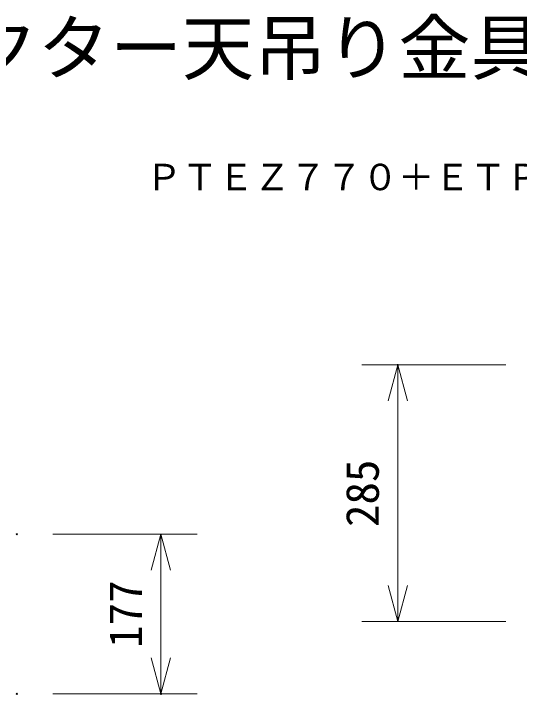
# Model space of a CAD drawing. Units: millimetres, scale not verified. Extents: x -63 to 62, y -57 to 57.
# Drawn here: x -8.84 to 19.22, y 18.93 to 56.73 of the extents above; entities that cross this region are included whole.
import ezdxf
from ezdxf.enums import TextEntityAlignment as Align

# ---------------------------------------------------------------- set-up
doc = ezdxf.new("R2010")
doc.units = ezdxf.units.MM
doc.header["$LTSCALE"] = 0.125
doc.header["$PDMODE"] = 32
doc.header["$PDSIZE"] = 0.0625
doc.layers.add('0-0_0', color=7, linetype='Continuous', lineweight=9)
doc.layers.add('0-5_SUNPO', color=7, linetype='Continuous', lineweight=9)
for name, color, linetype in [('0-1_DEFPOINTS', 7, 'Continuous'), ('0-3_MOJI1', 7, 'Continuous'), ('0-6_TOUROKU', 7, 'Continuous')]:
    doc.layers.add(name, color=color, linetype=linetype)
doc.styles.add('ＭＳ ゴシック', font='')
doc.styles.get('ＭＳ ゴシック').set_extended_font_data('MS Gothic')

# ---------------------------------------------------------------- blocks, each defined once
blk = doc.blocks.new('_OPEN30')
at = {"layer": '0-0_0'}
blk.add_line((0, 0), (-1, 0), dxfattribs=at)
blk.add_lwpolyline([(-1, 0.26795), (0, 0), (-1, -0.26795)], dxfattribs=at)
blk = doc.blocks.new('D8')
at = {"layer": '0-1_DEFPOINTS'}
for p in [(-12.2041, 21.1781), (-12.2041, 12.3185), (-4.2041, 12.3185)]:
    blk.add_point(p, dxfattribs=at)
at = {"layer": '0-5_SUNPO'}
for p, q in [((-10.2041, 21.1781), (-2.2041, 21.1781)), ((-4.2041, 19.1781), (-4.2041, 14.3185)), ((-10.2041, 12.3185), (-2.2041, 12.3185))]:
    blk.add_line(p, q, dxfattribs=at)
at = {"layer": '0-5_SUNPO', "xscale": 2, "yscale": 2}
for p, rotation in [((-4.2041, 21.1781), 90), ((-4.2041, 12.3185), 270)]:
    blk.add_blockref('_OPEN30', p, dxfattribs=dict(at, rotation=rotation))
at = {"layer": '0-5_SUNPO', "style": 'ＭＳ ゴシック'}
blk.add_text('177', height=1.833, rotation=90, dxfattribs=at).set_placement((-4.7041, 14.8733), align=Align.BOTTOM_LEFT)
blk = doc.blocks.new('D5')
at = {"layer": '0-1_DEFPOINTS'}
for p in [(8.9324, 30.5817), (16.9324, 30.5817), (16.9323, 16.3317)]:
    blk.add_point(p, dxfattribs=at)
at = {"layer": '0-5_SUNPO'}
for p, q in [((14.9324, 30.5817), (6.9324, 30.5817)), ((8.9324, 18.3317), (8.9324, 28.5817)), ((14.9323, 16.3317), (6.9323, 16.3317))]:
    blk.add_line(p, q, dxfattribs=at)
at = {"layer": '0-5_SUNPO', "xscale": 2, "yscale": 2}
for p, rotation in [((8.9324, 30.5817), 89.99992), ((8.9323, 16.3317), 269.99992)]:
    blk.add_blockref('_OPEN30', p, dxfattribs=dict(at, rotation=rotation))
at = {"layer": '0-5_SUNPO', "style": 'ＭＳ ゴシック'}
blk.add_text('285', height=1.833, rotation=90, dxfattribs=at).set_placement((8.4324, 21.5817), align=Align.BOTTOM_LEFT)

msp = doc.modelspace()

# ---------------------------------------------------------------- block references
at = {"layer": '0-5_SUNPO'}
for name in ['D5', 'D8']:
    msp.add_blockref(name, (3.5389, 6.6385), dxfattribs=at)

# ---------------------------------------------------------------- texts
at = {"layer": '0-3_MOJI1', "style": 'ＭＳ ゴシック'}
msp.add_text('液晶プロジェクター天吊り金具付', height=2.933, dxfattribs=at).set_placement((-35.5016, 52.4823), align=Align.BOTTOM_LEFT)
at = {"layer": '0-6_TOUROKU', "style": 'ＭＳ ゴシック'}
msp.add_text('ＰＴＥＺ７７０＋ＥＴＰＫＥ２００Ｓ＋ＥＴＰＫＥ２００Ｂ', height=1.466, dxfattribs=at).set_placement((-1.5016, 46.4823), align=Align.BOTTOM_LEFT)

doc.saveas('drawing.dxf')
